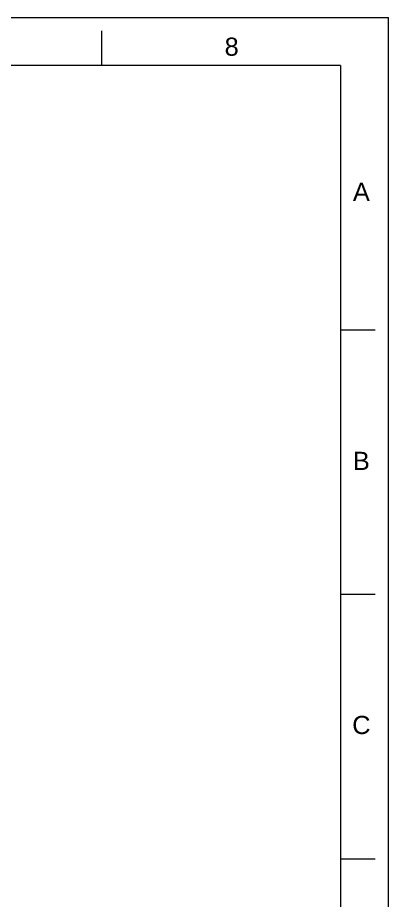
# Model space of a CAD drawing. Header units: millimetres. Extents: x 12315 to 13156, y -87 to 508.
# Drawn here: x 13000.2 to 13155.7, y 137.5 to 507.7 of the extents above; entities that cross this region are included whole.
import ezdxf

# ---------------------------------------------------------------- set-up
doc = ezdxf.new("R2010")
doc.units = ezdxf.units.MM
doc.layers.add('FORM', color=7, linetype='Continuous', lineweight=13)
doc.styles.get("Standard").update_dxf_attribs({"font": 'arial.ttf'})

msp = doc.modelspace()

# ---------------------------------------------------------------- linework, layer by layer
at = {"layer": 'FORM', "color": 7, "linetype": 'Continuous'}
for p, q in [((12314.69, 507.74), (13155.69, 507.74)), ((13155.69, -86.96), (13155.69, 507.74)), ((13035.54, 487.72), (13035.54, 502.27)), ((13135.66, 487.72), (12334.71, 487.72)), ((13135.66, 487.72), (13135.66, -66.94)), ((13135.66, 376.79), (13150.22, 376.79)), ((13135.66, 265.86), (13150.22, 265.86)), ((13135.67, 154.93), (13150.22, 154.93))]:
    msp.add_line(p, q, dxfattribs=at)

# ---------------------------------------------------------------- texts
at = {"layer": 'FORM', "color": 7, "linetype": 'Continuous', "insert": (13089.96, 495.52), "char_height": 7.63, "attachment_point": 5}
msp.add_mtext_dynamic_manual_height_columns('8', width=50.0595, gutter_width=12.51, heights=[0], dxfattribs=at)
at = {"layer": 'FORM', "char_height": 7.63, "attachment_point": 5}
for s, insert in [('A', (13144.36, 434.66)), ('B', (13144.36, 321.83)), ('C', (13144.36, 211.01))]:
    msp.add_mtext_dynamic_manual_height_columns(s, width=10.0119, gutter_width=12.51, heights=[0], dxfattribs=dict(at, insert=insert))

doc.saveas('drawing.dxf')
